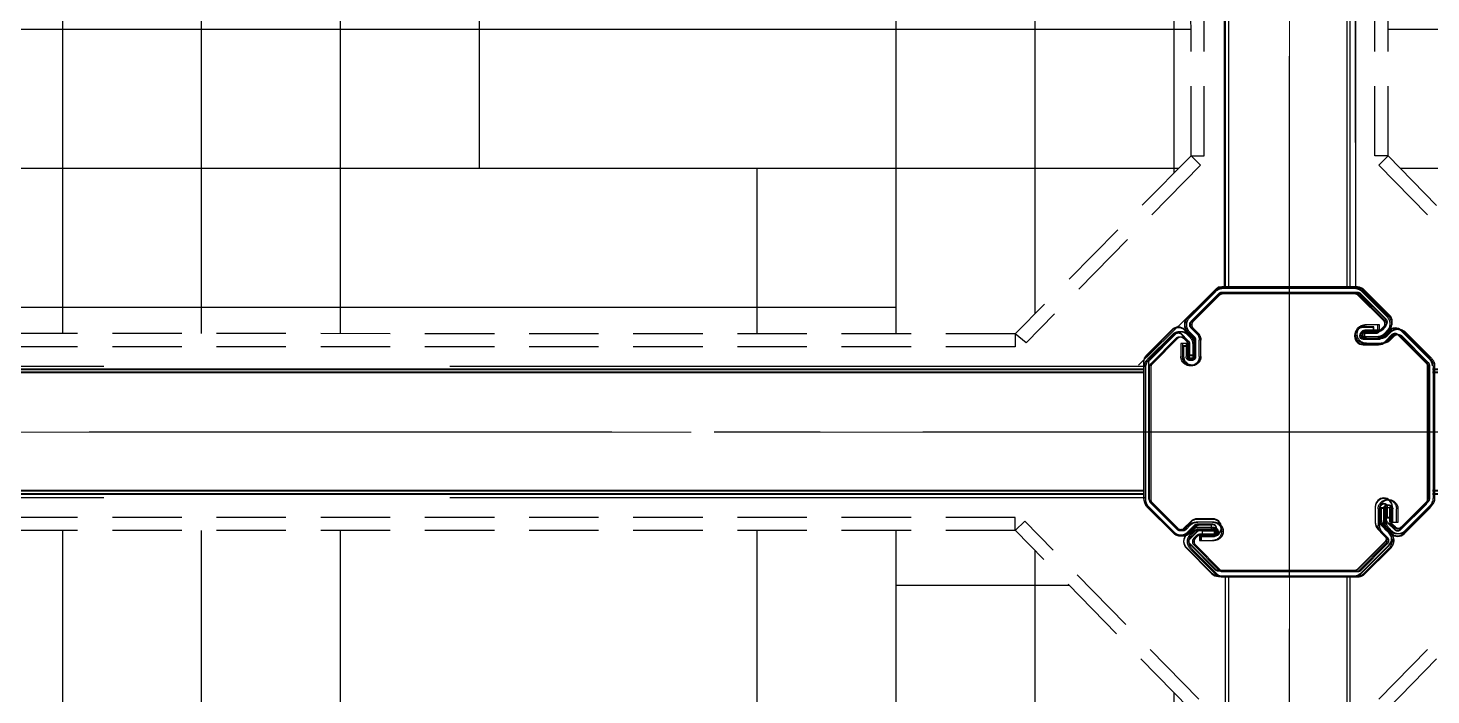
# Model space of a CAD drawing. Header units: millimetres. Extents: x 3220 to 226993, y 817 to 176024.
# Drawn here: x 27147 to 28429, y 88419 to 89028 of the extents above; entities that cross this region are included whole.
import ezdxf

# ---------------------------------------------------------------- set-up
doc = ezdxf.new("R2010")
doc.units = ezdxf.units.MM
for name, pattern in [('AXES', [50.8, 31.75, -6.35, 6.35, -6.35]), ('CENTER', [10.16, 6.35, -1.27, 1.27, -1.27]), ('GEN3', [6.25, 4.75, -1.5]), ('HIDDEN', [9.525, 6.35, -3.175])]:
    doc.linetypes.add(name, pattern=pattern)
doc.layers.add('3', color=6, linetype='GEN3')
doc.layers.add('cellule', color=7, linetype='Continuous')
doc.layers.add('Axe', color=1, linetype='AXES', lineweight=9)

# ---------------------------------------------------------------- blocks, each defined once
blk = doc.blocks.new("SYST7ME D'AXE")
at = {"layer": 'Axe', "ltscale": 15}
for p, q in [((3000, 18500), (3000, -6500)), ((-500, 15000), (15500, 15000))]:
    blk.add_line(p, q, dxfattribs=at)
blk = doc.blocks.new('palplanche')
at = {"color": 1, "linetype": 'CENTER', "ltscale": 75}
for p, q in [((-2500, 2632.6), (-2500, -632)), ((499.9, 2632.6), (500, -632)), ((642.3, 2500), (-2632, 2500)), ((640.8, -500), (-2632, -500))]:
    blk.add_line(p, q, dxfattribs=at)
at = {"color": 0, "linetype": 'HIDDEN', "ltscale": 100}
for p, q in [((-2581, 2594.3), (-2581, 2599.1)), ((-2567.6, 2588.3), (-2567.6, 2593.1)), ((418.9, 2594.3), (418.9, 2599.1)), ((432.3, 2588.3), (432.3, 2593.1)), ((-2405.7, 2582.2), (-2400.9, 2582.2)), ((594.3, 2582.2), (599.1, 2582.2)), ((-2411.7, 2568.8), (-2406.9, 2568.8)), ((588.3, 2568.8), (593.1, 2568.8)), ((368.5, 2560), (-2367.4, 2560)), ((368.5, 2440), (-2367.4, 2440)), ((-2587.1, 2432.4), (-2591.9, 2432.4)), ((412.8, 2432.4), (408, 2432.4)), ((-2593.1, 2419), (-2597.9, 2419)), ((-2431.2, 2412.9), (-2431.2, 2408.1)), ((406.8, 2419), (402, 2419)), ((568.7, 2412.9), (568.7, 2408.1)), ((-2417.8, 2406.9), (-2417.8, 2402.1)), ((582.1, 2406.9), (582.1, 2402.1)), ((-2559.4, 2368.6), (-2559.4, -367.4)), ((-2439.4, 2368.6), (-2439.4, -367.4)), ((440.5, 2368.6), (439.1, -367.4)), ((560.5, 2368.6), (559.1, -367.4)), ((-2581, -405.7), (-2581, -400.9)), ((-2567.6, -411.7), (-2567.6, -406.9)), ((417.5, -405.7), (417.5, -400.9)), ((430.9, -411.7), (430.9, -406.9)), ((-2405.7, -417.8), (-2400.9, -417.8)), ((592.9, -417.8), (597.7, -417.8)), ((-2411.7, -431.2), (-2406.9, -431.2)), ((586.9, -431.2), (591.7, -431.2)), ((367.1, -440), (-2367.4, -440)), ((367.1, -560), (-2367.4, -560)), ((-2587.1, -567.6), (-2591.9, -567.6)), ((411.4, -567.6), (406.6, -567.6)), ((-2593.1, -581), (-2597.9, -581)), ((-2431.2, -587.1), (-2431.2, -591.9)), ((405.4, -581), (400.6, -581)), ((567.3, -587.1), (567.3, -591.9)), ((-2417.8, -593.1), (-2417.8, -597.9)), ((580.7, -593.1), (580.7, -597.9))]:
    blk.add_line(p, q, dxfattribs=at)
at = {"color": 4, "linetype": 'ByBlock'}
for p, q in [((361.9, 2438.8), (434.9, 2367.4)), ((-2565, 2367.4), (-2502.4, 2367.4)), ((434.9, 2367.4), (497.5, 2367.4))]:
    blk.add_line(p, q, dxfattribs=at)
at = {"color": 0, "linetype": 'HIDDEN', "ltscale": 100}
for points in [[(-2405.7, 2582.2), (-2405.7, 2570.2, -1), (-2412.9, 2570.2), (-2412.9, 2585.2, -0.198912), (-2411.5, 2588.6), (-2407.6, 2592.4, 0.414214), (-2407.6, 2606), (-2431.4, 2629.8, 0.198912), (-2438.2, 2632.6), (-2559.4, 2632.6, 0.198912), (-2566.2, 2629.8), (-2589.1, 2606.9, 0.414214), (-2589.1, 2593.3), (-2587, 2591.2, 0.198912), (-2580.2, 2588.3), (-2567.6, 2588.3)], [(594.3, 2582.2), (594.3, 2570.2, -1), (587.1, 2570.2), (587.1, 2585.2, -0.198912), (588.5, 2588.6), (592.3, 2592.4, 0.414214), (592.3, 2606), (568.5, 2629.8, 0.198912), (561.7, 2632.6), (440.5, 2632.6, 0.198912), (433.7, 2629.8), (410.8, 2606.9, 0.414214), (410.8, 2593.3), (412.9, 2591.2, 0.198912), (419.7, 2588.3), (432.3, 2588.3)], [(-2400.9, 2582.2), (-2400.9, 2570.2, -1), (-2417.7, 2570.2), (-2417.7, 2585.2, -0.198912), (-2414.8, 2592), (-2411, 2595.8, 0.414214), (-2411, 2602.6), (-2434.8, 2626.4, 0.198912), (-2438.2, 2627.8), (-2559.4, 2627.8, 0.198912), (-2562.8, 2626.4), (-2585.7, 2603.5, 0.414214), (-2585.7, 2596.7), (-2583.6, 2594.6, 0.198912), (-2580.2, 2593.1), (-2567.6, 2593.1)], [(599.1, 2582.2), (599.1, 2570.2, -1), (582.3, 2570.2), (582.3, 2585.2, -0.198912), (585.1, 2592), (588.9, 2595.8, 0.414214), (588.9, 2602.6), (565.1, 2626.4, 0.198912), (561.7, 2627.8), (440.5, 2627.8, 0.198912), (437.1, 2626.4), (414.2, 2603.5, 0.414214), (414.2, 2596.7), (416.3, 2594.6, 0.198912), (419.7, 2593.1), (432.3, 2593.1)], [(-2581, 2594.3), (-2569, 2594.3, -1), (-2569, 2587.1), (-2584, 2587.1, -0.198912), (-2587.4, 2588.6), (-2591.2, 2592.4, 0.414214), (-2604.8, 2592.4), (-2628.6, 2568.6, 0.198912), (-2631.4, 2561.8), (-2631.4, 2440.6, 0.198912), (-2628.6, 2433.8), (-2605.7, 2410.9, 0.414214), (-2592.1, 2410.9), (-2590, 2413, 0.198912), (-2587.1, 2419.8), (-2587.1, 2432.4)], [(-2581, 2599.1), (-2569, 2599.1, -1), (-2569, 2582.3), (-2584, 2582.3, -0.198912), (-2590.8, 2585.2), (-2594.6, 2589, 0.414214), (-2601.4, 2589), (-2625.2, 2565.2, 0.198912), (-2626.6, 2561.8), (-2626.6, 2440.6, 0.198912), (-2625.2, 2437.2), (-2602.3, 2414.3, 0.414214), (-2595.5, 2414.3), (-2593.4, 2416.4, 0.198912), (-2591.9, 2419.8), (-2591.9, 2432.4)], [(-2417.8, 2406.9), (-2429.8, 2406.9, -1), (-2429.8, 2414.1), (-2414.8, 2414.1, -0.198912), (-2411.4, 2412.7), (-2407.6, 2408.8, 0.414214), (-2394, 2408.8), (-2370.2, 2432.6, 0.198912), (-2367.4, 2439.4), (-2367.4, 2560.6, 0.198912), (-2370.2, 2567.4), (-2393.1, 2590.3, 0.414214), (-2406.7, 2590.3), (-2408.8, 2588.2, 0.198912), (-2411.7, 2581.4), (-2411.7, 2568.8)], [(418.9, 2594.3), (430.9, 2594.3, -1), (430.9, 2587.1), (415.9, 2587.1, -0.198912), (412.5, 2588.6), (408.7, 2592.4, 0.414214), (395.1, 2592.4), (371.3, 2568.6, 0.198912), (368.5, 2561.8), (368.5, 2440.6, 0.198912), (371.3, 2433.8), (394.3, 2410.9, 0.414214), (407.8, 2410.9), (410, 2413, 0.198912), (412.8, 2419.8), (412.8, 2432.4)], [(418.9, 2599.1), (430.9, 2599.1, -1), (430.9, 2582.3), (415.9, 2582.3, -0.198912), (409.1, 2585.2), (405.3, 2589, 0.414214), (398.5, 2589), (374.7, 2565.2, 0.198912), (373.3, 2561.8), (373.3, 2440.6, 0.198912), (374.7, 2437.2), (397.7, 2414.3, 0.414214), (404.4, 2414.3), (406.6, 2416.4, 0.198912), (408, 2419.8), (408, 2432.4)], [(582.1, 2406.9), (570.1, 2406.9, -1), (570.1, 2414.1), (585.1, 2414.1, -0.198912), (588.5, 2412.7), (592.4, 2408.8, 0.414214), (605.9, 2408.8), (629.7, 2432.6, 0.198912), (632.5, 2439.4), (632.5, 2560.6, 0.198912), (629.7, 2567.4), (606.8, 2590.3, 0.414214), (593.2, 2590.3), (591.1, 2588.2, 0.198912), (588.3, 2581.4), (588.3, 2568.8)], [(-2417.8, 2402.1), (-2429.8, 2402.1, -1), (-2429.8, 2418.9), (-2414.8, 2418.9, -0.198912), (-2408, 2416), (-2404.2, 2412.2, 0.414214), (-2397.4, 2412.2), (-2373.6, 2436, 0.198912), (-2372.2, 2439.4), (-2372.2, 2560.6, 0.198912), (-2373.6, 2564), (-2396.5, 2586.9, 0.414214), (-2403.3, 2586.9), (-2405.5, 2584.8, 0.198912), (-2406.9, 2581.4), (-2406.9, 2568.8)], [(582.1, 2402.1), (570.1, 2402.1, -1), (570.1, 2418.9), (585.1, 2418.9, -0.198912), (591.9, 2416), (595.8, 2412.2, 0.414214), (602.5, 2412.2), (626.3, 2436, 0.198912), (627.7, 2439.4), (627.7, 2560.6, 0.198912), (626.3, 2564), (603.4, 2586.9, 0.414214), (596.6, 2586.9), (594.5, 2584.8, 0.198912), (593.1, 2581.4), (593.1, 2568.8)], [(-2597.9, 2419), (-2597.9, 2431, -1), (-2581.1, 2431), (-2581.1, 2416, -0.198912), (-2584, 2409.2), (-2587.8, 2405.4, 0.414214), (-2587.8, 2398.6), (-2564, 2374.8, 0.198912), (-2560.6, 2373.4), (-2439.4, 2373.4, 0.198912), (-2436, 2374.8), (-2413.1, 2397.7, 0.414214), (-2413.1, 2404.5), (-2415.2, 2406.7, 0.198912), (-2418.6, 2408.1), (-2431.2, 2408.1)], [(402, 2419), (402, 2431, -1), (418.8, 2431), (418.8, 2416, -0.198912), (416, 2409.2), (412.1, 2405.4, 0.414214), (412.1, 2398.6), (435.9, 2374.8, 0.198912), (439.3, 2373.4), (560.5, 2373.4, 0.198912), (563.9, 2374.8), (586.9, 2397.7, 0.414214), (586.9, 2404.5), (584.7, 2406.7, 0.198912), (581.3, 2408.1), (568.7, 2408.1)], [(-2593.1, 2419), (-2593.1, 2431, -1), (-2585.9, 2431), (-2585.9, 2416, -0.198912), (-2587.4, 2412.6), (-2591.2, 2408.8, 0.414214), (-2591.2, 2395.2), (-2567.4, 2371.4, 0.198912), (-2560.6, 2368.6), (-2439.4, 2368.6, 0.198912), (-2432.6, 2371.4), (-2409.7, 2394.3, 0.414214), (-2409.7, 2407.9), (-2411.8, 2410, 0.198912), (-2418.6, 2412.9), (-2431.2, 2412.9)], [(406.8, 2419), (406.8, 2431, -1), (414, 2431), (414, 2416, -0.198912), (412.6, 2412.6), (408.7, 2408.8, 0.414214), (408.7, 2395.2), (432.5, 2371.4, 0.198912), (439.3, 2368.6), (560.5, 2368.6, 0.198912), (567.3, 2371.4), (590.3, 2394.3, 0.414214), (590.3, 2407.9), (588.1, 2410, 0.198912), (581.3, 2412.9), (568.7, 2412.9)], [(-2405.7, -417.8), (-2405.7, -429.8, -1), (-2412.9, -429.8), (-2412.9, -414.8, -0.198912), (-2411.5, -411.4), (-2407.6, -407.6, 0.414214), (-2407.6, -394), (-2431.4, -370.2, 0.198912), (-2438.2, -367.4), (-2559.4, -367.4, 0.198912), (-2566.2, -370.2), (-2589.1, -393.1, 0.414214), (-2589.1, -406.7), (-2587, -408.8, 0.198912), (-2580.2, -411.7), (-2567.6, -411.7)], [(592.9, -417.8), (592.9, -429.8, -1), (585.7, -429.8), (585.7, -414.8, -0.198912), (587.1, -411.4), (590.9, -407.6, 0.414214), (590.9, -394), (567.1, -370.2, 0.198912), (560.3, -367.4), (439.1, -367.4, 0.198912), (432.3, -370.2), (409.4, -393.1, 0.414214), (409.4, -406.7), (411.5, -408.8, 0.198912), (418.3, -411.7), (430.9, -411.7)], [(-2400.9, -417.8), (-2400.9, -429.8, -1), (-2417.7, -429.8), (-2417.7, -414.8, -0.198912), (-2414.8, -408), (-2411, -404.2, 0.414214), (-2411, -397.4), (-2434.8, -373.6, 0.198912), (-2438.2, -372.2), (-2559.4, -372.2, 0.198912), (-2562.8, -373.6), (-2585.7, -396.5, 0.414214), (-2585.7, -403.3), (-2583.6, -405.4, 0.198912), (-2580.2, -406.9), (-2567.6, -406.9)], [(597.7, -417.8), (597.7, -429.8, -1), (580.9, -429.8), (580.9, -414.8, -0.198912), (583.7, -408), (587.5, -404.2, 0.414214), (587.5, -397.4), (563.7, -373.6, 0.198912), (560.3, -372.2), (439.1, -372.2, 0.198912), (435.7, -373.6), (412.8, -396.5, 0.414214), (412.8, -403.3), (414.9, -405.4, 0.198912), (418.3, -406.9), (430.9, -406.9)], [(-2581, -405.7), (-2569, -405.7, -1), (-2569, -412.9), (-2584, -412.9, -0.198912), (-2587.4, -411.4), (-2591.2, -407.6, 0.414214), (-2604.8, -407.6), (-2628.6, -431.4, 0.198912), (-2631.4, -438.2), (-2631.4, -559.4, 0.198912), (-2628.6, -566.2), (-2605.7, -589.1, 0.414214), (-2592.1, -589.1), (-2590, -587, 0.198912), (-2587.1, -580.2), (-2587.1, -567.6)], [(-2581, -400.9), (-2569, -400.9, -1), (-2569, -417.7), (-2584, -417.7, -0.198912), (-2590.8, -414.8), (-2594.6, -411, 0.414214), (-2601.4, -411), (-2625.2, -434.8, 0.198912), (-2626.6, -438.2), (-2626.6, -559.4, 0.198912), (-2625.2, -562.8), (-2602.3, -585.7, 0.414214), (-2595.5, -585.7), (-2593.4, -583.6, 0.198912), (-2591.9, -580.2), (-2591.9, -567.6)], [(-2417.8, -593.1), (-2429.8, -593.1, -1), (-2429.8, -585.9), (-2414.8, -585.9, -0.198912), (-2411.4, -587.3), (-2407.6, -591.2, 0.414214), (-2394, -591.2), (-2370.2, -567.4, 0.198912), (-2367.4, -560.6), (-2367.4, -439.4, 0.198912), (-2370.2, -432.6), (-2393.1, -409.7, 0.414214), (-2406.7, -409.7), (-2408.8, -411.8, 0.198912), (-2411.7, -418.6), (-2411.7, -431.2)], [(417.5, -405.7), (429.5, -405.7, -1), (429.5, -412.9), (414.5, -412.9, -0.198912), (411.1, -411.4), (407.3, -407.6, 0.414214), (393.7, -407.6), (369.9, -431.4, 0.198912), (367.1, -438.2), (367.1, -559.4, 0.198912), (369.9, -566.2), (392.8, -589.1, 0.414214), (406.4, -589.1), (408.6, -587, 0.198912), (411.4, -580.2), (411.4, -567.6)], [(417.5, -400.9), (429.5, -400.9, -1), (429.5, -417.7), (414.5, -417.7, -0.198912), (407.7, -414.8), (403.9, -411, 0.414214), (397.1, -411), (373.3, -434.8, 0.198912), (371.9, -438.2), (371.9, -559.4, 0.198912), (373.3, -562.8), (396.2, -585.7, 0.414214), (403, -585.7), (405.2, -583.6, 0.198912), (406.6, -580.2), (406.6, -567.6)], [(580.7, -593.1), (568.7, -593.1, -1), (568.7, -585.9), (583.7, -585.9, -0.198912), (587.1, -587.3), (591, -591.2, 0.414214), (604.5, -591.2), (628.3, -567.4, 0.198912), (631.1, -560.6), (631.1, -439.4, 0.198912), (628.3, -432.6), (605.4, -409.7, 0.414214), (591.8, -409.7), (589.7, -411.8, 0.198912), (586.9, -418.6), (586.9, -431.2)], [(-2417.8, -597.9), (-2429.8, -597.9, -1), (-2429.8, -581.1), (-2414.8, -581.1, -0.198912), (-2408, -584), (-2404.2, -587.8, 0.414214), (-2397.4, -587.8), (-2373.6, -564, 0.198912), (-2372.2, -560.6), (-2372.2, -439.4, 0.198912), (-2373.6, -436), (-2396.5, -413.1, 0.414214), (-2403.3, -413.1), (-2405.5, -415.2, 0.198912), (-2406.9, -418.6), (-2406.9, -431.2)], [(580.7, -597.9), (568.7, -597.9, -1), (568.7, -581.1), (583.7, -581.1, -0.198912), (590.5, -584), (594.3, -587.8, 0.414214), (601.1, -587.8), (624.9, -564, 0.198912), (626.3, -560.6), (626.3, -439.4, 0.198912), (624.9, -436), (602, -413.1, 0.414214), (595.2, -413.1), (593.1, -415.2, 0.198912), (591.7, -418.6), (591.7, -431.2)], [(-2597.9, -581), (-2597.9, -569, -1), (-2581.1, -569), (-2581.1, -584, -0.198912), (-2584, -590.8), (-2587.8, -594.6, 0.414214), (-2587.8, -601.4), (-2564, -625.2, 0.198912), (-2560.6, -626.6), (-2439.4, -626.6, 0.198912), (-2436, -625.2), (-2413.1, -602.3, 0.414214), (-2413.1, -595.5), (-2415.2, -593.3, 0.198912), (-2418.6, -591.9), (-2431.2, -591.9)], [(400.6, -581), (400.6, -569, -1), (417.4, -569), (417.4, -584, -0.198912), (414.6, -590.8), (410.7, -594.6, 0.414214), (410.7, -601.4), (434.5, -625.2, 0.198912), (437.9, -626.6), (559.1, -626.6, 0.198912), (562.5, -625.2), (585.4, -602.3, 0.414214), (585.4, -595.5), (583.3, -593.3, 0.198912), (579.9, -591.9), (567.3, -591.9)], [(-2593.1, -581), (-2593.1, -569, -1), (-2585.9, -569), (-2585.9, -584, -0.198912), (-2587.4, -587.4), (-2591.2, -591.2, 0.414214), (-2591.2, -604.8), (-2567.4, -628.6, 0.198912), (-2560.6, -631.4), (-2439.4, -631.4, 0.198912), (-2432.6, -628.6), (-2409.7, -605.7, 0.414214), (-2409.7, -592.1), (-2411.8, -590, 0.198912), (-2418.6, -587.1), (-2431.2, -587.1)], [(405.4, -581), (405.4, -569, -1), (412.6, -569), (412.6, -584, -0.198912), (411.2, -587.4), (407.3, -591.2, 0.414214), (407.3, -604.8), (431.1, -628.6, 0.198912), (437.9, -631.4), (559.1, -631.4, 0.198912), (565.9, -628.6), (588.8, -605.7, 0.414214), (588.8, -592.1), (586.7, -590, 0.198912), (579.9, -587.1), (567.3, -587.1)]]:
    blk.add_lwpolyline(points, format="xyb", dxfattribs=at)
at = {"layer": '3', "linetype": 'HIDDEN', "ltscale": 10}
for p, q in [((-2418.5, 2256), (-2259.3, 2418.5)), ((249.2, 2422), (-2250.8, 2422)), ((249.2, 2410.1), (249.2, 2422)), ((259.1, 2418.5), (249.2, 2410.1)), ((418.4, 2256), (259.1, 2418.5)), ((-2410, 2247.5), (-2250.8, 2410)), ((249.2, 2410.1), (-2250.8, 2410)), ((409.9, 2247.5), (249.3, 2410)), ((-2422, 2247.5), (-2422, -247.5)), ((-2410, 2247.5), (-2422, 2247.5)), ((-2418.5, 2256), (-2410, 2247.5)), ((-2410, 2247.5), (-2410, -247.5)), ((409.9, 2247.5), (408.5, -247.5)), ((418.4, 2256), (409.9, 2247.5)), ((409.9, 2247.5), (421.9, 2247.5)), ((421.9, 2247.5), (420.5, -247.5)), ((-2418.5, -256), (-2259.3, -418.5)), ((-2410, -247.5), (-2250.8, -410)), ((408.5, -247.5), (249.3, -410)), ((417, -256), (257.8, -418.5)), ((249.2, -410.1), (-2250.8, -410)), ((257.8, -418.5), (249.2, -410.1)), ((249.2, -410.1), (249.2, -422)), ((249.2, -422), (-2250.8, -422))]:
    blk.add_line(p, q, dxfattribs=at)
at = {"layer": 'cellule', "color": 3}
for p, q in [((366.5, 2556.4), (-2369.5, 2556.4)), ((366.5, 2553.4), (-2369.5, 2553.4)), ((366.5, 2445.4), (-2369.5, 2445.4)), ((366.5, 2442.4), (-2369.5, 2442.4)), ((-2558.5, 2367.4), (-2558.5, -368)), ((-2555.5, 2367.4), (-2555.5, -368)), ((-2447.5, 2367.4), (-2447.5, -368)), ((-2444.5, 2367.4), (-2444.5, -368)), ((441.5, 2367.4), (441.5, -368)), ((444.5, 2367.4), (444.5, -368)), ((552.5, 2367.4), (552.5, -368)), ((555.5, 2367.4), (555.5, -368)), ((366.5, -443), (-2369.5, -443)), ((366.5, -446), (-2369.5, -446)), ((366.5, -554), (-2369.5, -554)), ((366.5, -557), (-2369.5, -557))]:
    blk.add_line(p, q, dxfattribs=at)
for points in [[(-2409.3, 2603.3, -0.414214), (-2409.3, 2591.4), (-2415.9, 2584.8, 0.198912), (-2416.9, 2582.3), (-2416.9, 2568.1, 1), (-2410.8, 2568.1), (-2410.8, 2577.7), (-2406, 2577.7), (-2406, 2568.1, -1), (-2421.7, 2568.1), (-2421.7, 2582.3, -0.198912), (-2419.3, 2588.2), (-2412.7, 2594.8, 0.414214), (-2412.7, 2599.9), (-2438.3, 2625.5, 0.198912), (-2440.9, 2626.6), (-2503, 2626.6), (-2565.1, 2626.6, 0.198912), (-2567.7, 2625.5), (-2591, 2602.2, 0.414214), (-2591, 2597.1), (-2584.4, 2590.5, 0.198912), (-2581.9, 2589.4), (-2571.4, 2589.4), (-2571.4, 2584.6), (-2581.9, 2584.6, -0.198912), (-2587.8, 2587.1), (-2594.4, 2593.7, -0.414214), (-2594.4, 2605.6), (-2571.1, 2628.9, -0.198912), (-2565.1, 2631.4), (-2503, 2631.4), (-2440.9, 2631.4, -0.198912), (-2435, 2628.9)], [(590.7, 2603.3, -0.414214), (590.7, 2591.4), (584.2, 2584.8, 0.198912), (583.1, 2582.3), (583.1, 2568.1, 1), (589.2, 2568.1), (589.2, 2577.7), (594, 2577.7), (594, 2568.1, -1), (578.3, 2568.1), (578.3, 2582.3, -0.198912), (580.8, 2588.2), (587.3, 2594.8, 0.414214), (587.3, 2599.9), (561.7, 2625.5, 0.198912), (559.1, 2626.6), (497, 2626.6), (434.9, 2626.6, 0.198912), (432.4, 2625.5), (409, 2602.2, 0.414214), (409, 2597.1), (415.6, 2590.5, 0.198912), (418.1, 2589.4), (428.6, 2589.4), (428.6, 2584.6), (418.1, 2584.6, -0.198912), (412.2, 2587.1), (405.6, 2593.7, -0.414214), (405.6, 2605.6), (429, 2628.9, -0.198912), (434.9, 2631.4), (497, 2631.4), (559.1, 2631.4, -0.198912), (565.1, 2628.9)], [(-2605.4, 2591.6, -0.414214), (-2593.5, 2591.6), (-2586.9, 2585, 0.198912), (-2584.4, 2584), (-2570.3, 2584, 1), (-2570.3, 2590.1), (-2579.9, 2590.1), (-2579.9, 2594.9), (-2570.3, 2594.9, -1), (-2570.3, 2579.2), (-2584.4, 2579.2, -0.198912), (-2590.3, 2581.7), (-2596.9, 2588.2, 0.414214), (-2602, 2588.2), (-2627.7, 2562.6, 0.198912), (-2628.7, 2560), (-2628.7, 2497.9), (-2628.7, 2435.8, 0.198912), (-2627.7, 2433.3), (-2604.3, 2409.9, 0.414214), (-2599.2, 2409.9), (-2592.6, 2416.5, 0.198912), (-2591.6, 2419), (-2591.6, 2429.5), (-2586.8, 2429.5), (-2586.8, 2419, -0.198912), (-2589.2, 2413.1), (-2595.8, 2406.5, -0.414214), (-2607.7, 2406.5), (-2631.1, 2429.9, -0.198912), (-2633.5, 2435.8), (-2633.5, 2497.9), (-2633.5, 2560, -0.198912), (-2631.1, 2566)], [(394.6, 2591.6, -0.414214), (406.5, 2591.6), (413.1, 2585, 0.198912), (415.7, 2584), (429.8, 2584, 1), (429.8, 2590.1), (420.2, 2590.1), (420.2, 2594.9), (429.8, 2594.9, -1), (429.8, 2579.2), (415.7, 2579.2, -0.198912), (409.7, 2581.7), (403.1, 2588.2, 0.414214), (398, 2588.2), (372.4, 2562.6, 0.198912), (371.3, 2560), (371.3, 2497.9), (371.3, 2435.8, 0.198912), (372.4, 2433.3), (395.7, 2409.9, 0.414214), (400.8, 2409.9), (407.4, 2416.5, 0.198912), (408.5, 2419), (408.5, 2429.5), (413.3, 2429.5), (413.3, 2419, -0.198912), (410.8, 2413.1), (404.2, 2406.5, -0.414214), (392.3, 2406.5), (369, 2429.9, -0.198912), (366.5, 2435.8), (366.5, 2497.9), (366.5, 2560, -0.198912), (369, 2566)], [(-2593.7, 2395.5, -0.414214), (-2593.7, 2407.4), (-2587.2, 2414, 0.198912), (-2586.1, 2416.5), (-2586.1, 2430.7, 1), (-2592.2, 2430.7), (-2592.2, 2421.1), (-2597, 2421.1), (-2597, 2430.7, -1), (-2581.3, 2430.7), (-2581.3, 2416.5, -0.198912), (-2583.8, 2410.6), (-2590.3, 2404, 0.414214), (-2590.3, 2398.9), (-2564.7, 2373.3, 0.198912), (-2562.1, 2372.2), (-2500, 2372.2), (-2437.9, 2372.2, 0.198912), (-2435.4, 2373.3), (-2412, 2396.6, 0.414214), (-2412, 2401.7), (-2418.6, 2408.3, 0.198912), (-2421.1, 2409.4), (-2431.6, 2409.4), (-2431.6, 2414.2), (-2421.1, 2414.2, -0.198912), (-2415.2, 2411.7), (-2408.6, 2405.1, -0.414214), (-2408.6, 2393.2), (-2432, 2369.9, -0.198912), (-2437.9, 2367.4), (-2500, 2367.4), (-2562.1, 2367.4, -0.198912), (-2568.1, 2369.9)], [(406.3, 2395.5, -0.414214), (406.3, 2407.4), (412.9, 2414, 0.198912), (413.9, 2416.5), (413.9, 2430.7, 1), (407.8, 2430.7), (407.8, 2421.1), (403, 2421.1), (403, 2430.7, -1), (418.7, 2430.7), (418.7, 2416.5, -0.198912), (416.3, 2410.6), (409.7, 2404, 0.414214), (409.7, 2398.9), (435.3, 2373.3, 0.198912), (437.9, 2372.2), (500, 2372.2), (562.1, 2372.2, 0.198912), (564.7, 2373.3), (588, 2396.6, 0.414214), (588, 2401.7), (581.4, 2408.3, 0.198912), (578.9, 2409.4), (568.4, 2409.4), (568.4, 2414.2), (578.9, 2414.2, -0.198912), (584.8, 2411.7), (591.4, 2405.1, -0.414214), (591.4, 2393.2), (568.1, 2369.9, -0.198912), (562.1, 2367.4), (500, 2367.4), (437.9, 2367.4, -0.198912), (432, 2369.9)], [(-2409.3, -396.1, -0.414214), (-2409.3, -408), (-2415.9, -414.6, 0.198912), (-2416.9, -417.1), (-2416.9, -431.3, 1), (-2410.8, -431.3), (-2410.8, -421.7), (-2406, -421.7), (-2406, -431.3, -1), (-2421.7, -431.3), (-2421.7, -417.1, -0.198912), (-2419.3, -411.2), (-2412.7, -404.6, 0.414214), (-2412.7, -399.5), (-2438.3, -373.9, 0.198912), (-2440.9, -372.8), (-2503, -372.8), (-2565.1, -372.8, 0.198912), (-2567.7, -373.9), (-2591, -397.2, 0.414214), (-2591, -402.3), (-2584.4, -408.9, 0.198912), (-2581.9, -410), (-2571.4, -410), (-2571.4, -414.8), (-2581.9, -414.8, -0.198912), (-2587.8, -412.3), (-2594.4, -405.7, -0.414214), (-2594.4, -393.8), (-2571.1, -370.5, -0.198912), (-2565.1, -368), (-2503, -368), (-2440.9, -368, -0.198912), (-2435, -370.5)], [(590.7, -396.1, -0.414214), (590.7, -408), (584.2, -414.6, 0.198912), (583.1, -417.1), (583.1, -431.3, 1), (589.2, -431.3), (589.2, -421.7), (594, -421.7), (594, -431.3, -1), (578.3, -431.3), (578.3, -417.1, -0.198912), (580.8, -411.2), (587.3, -404.6, 0.414214), (587.3, -399.5), (561.7, -373.9, 0.198912), (559.1, -372.8), (497, -372.8), (434.9, -372.8, 0.198912), (432.4, -373.9), (409, -397.2, 0.414214), (409, -402.3), (415.6, -408.9, 0.198912), (418.1, -410), (428.6, -410), (428.6, -414.8), (418.1, -414.8, -0.198912), (412.2, -412.3), (405.6, -405.7, -0.414214), (405.6, -393.8), (429, -370.5, -0.198912), (434.9, -368), (497, -368), (559.1, -368, -0.198912), (565.1, -370.5)], [(-2605.4, -407.8, -0.414214), (-2593.5, -407.8), (-2586.9, -414.4, 0.198912), (-2584.4, -415.4), (-2570.3, -415.4, 1), (-2570.3, -409.3), (-2579.9, -409.3), (-2579.9, -404.5), (-2570.3, -404.5, -1), (-2570.3, -420.2), (-2584.4, -420.2, -0.198912), (-2590.3, -417.7), (-2596.9, -411.2, 0.414214), (-2602, -411.2), (-2627.7, -436.8, 0.198912), (-2628.7, -439.4), (-2628.7, -501.5), (-2628.7, -563.6, 0.198912), (-2627.7, -566.1), (-2604.3, -589.5, 0.414214), (-2599.2, -589.5), (-2592.6, -582.9, 0.198912), (-2591.6, -580.4), (-2591.6, -569.9), (-2586.8, -569.9), (-2586.8, -580.4, -0.198912), (-2589.2, -586.3), (-2595.8, -592.9, -0.414214), (-2607.7, -592.9), (-2631.1, -569.5, -0.198912), (-2633.5, -563.6), (-2633.5, -501.5), (-2633.5, -439.4, -0.198912), (-2631.1, -433.4)], [(394.6, -407.8, -0.414214), (406.5, -407.8), (413.1, -414.4, 0.198912), (415.7, -415.4), (429.8, -415.4, 1), (429.8, -409.3), (420.2, -409.3), (420.2, -404.5), (429.8, -404.5, -1), (429.8, -420.2), (415.7, -420.2, -0.198912), (409.7, -417.7), (403.1, -411.2, 0.414214), (398, -411.2), (372.4, -436.8, 0.198912), (371.3, -439.4), (371.3, -501.5), (371.3, -563.6, 0.198912), (372.4, -566.1), (395.7, -589.5, 0.414214), (400.8, -589.5), (407.4, -582.9, 0.198912), (408.5, -580.4), (408.5, -569.9), (413.3, -569.9), (413.3, -580.4, -0.198912), (410.8, -586.3), (404.2, -592.9, -0.414214), (392.3, -592.9), (369, -569.5, -0.198912), (366.5, -563.6), (366.5, -501.5), (366.5, -439.4, -0.198912), (369, -433.4)], [(-2593.7, -603.9, -0.414214), (-2593.7, -592), (-2587.2, -585.4, 0.198912), (-2586.1, -582.9), (-2586.1, -568.7, 1), (-2592.2, -568.7), (-2592.2, -578.3), (-2597, -578.3), (-2597, -568.7, -1), (-2581.3, -568.7), (-2581.3, -582.9, -0.198912), (-2583.8, -588.8), (-2590.3, -595.4, 0.414214), (-2590.3, -600.5), (-2564.7, -626.1, 0.198912), (-2562.1, -627.2), (-2500, -627.2), (-2437.9, -627.2, 0.198912), (-2435.4, -626.1), (-2412, -602.8, 0.414214), (-2412, -597.7), (-2418.6, -591.1, 0.198912), (-2421.1, -590), (-2431.6, -590), (-2431.6, -585.2), (-2421.1, -585.2, -0.198912), (-2415.2, -587.7), (-2408.6, -594.3, -0.414214), (-2408.6, -606.2), (-2432, -629.5, -0.198912), (-2437.9, -632), (-2500, -632), (-2562.1, -632, -0.198912), (-2568.1, -629.5)], [(406.3, -603.9, -0.414214), (406.3, -592), (412.9, -585.4, 0.198912), (413.9, -582.9), (413.9, -568.7, 1), (407.8, -568.7), (407.8, -578.3), (403, -578.3), (403, -568.7, -1), (418.7, -568.7), (418.7, -582.9, -0.198912), (416.3, -588.8), (409.7, -595.4, 0.414214), (409.7, -600.5), (435.3, -626.1, 0.198912), (437.9, -627.2), (500, -627.2), (562.1, -627.2, 0.198912), (564.7, -626.1), (588, -602.8, 0.414214), (588, -597.7), (581.4, -591.1, 0.198912), (578.9, -590), (568.4, -590), (568.4, -585.2), (578.9, -585.2, -0.198912), (584.8, -587.7), (591.4, -594.3, -0.414214), (591.4, -606.2), (568.1, -629.5, -0.198912), (562.1, -632), (500, -632), (437.9, -632, -0.198912), (432, -629.5)]]:
    blk.add_lwpolyline(points, format="xyb", close=True, dxfattribs=at)
for points in [[(-2369.5, 2438.8, -0.198912), (-2372, 2432.8), (-2397.6, 2407.2, -0.414214), (-2409.5, 2407.2), (-2416.1, 2413.8, 0.198912), (-2418.7, 2414.8), (-2432.8, 2414.8, 1), (-2432.8, 2408.7), (-2423.2, 2408.7), (-2423.2, 2403.9), (-2432.8, 2403.9, -1), (-2432.8, 2419.6), (-2418.7, 2419.6, -0.198912), (-2412.7, 2417.1), (-2406.1, 2410.6, 0.414214), (-2401, 2410.6), (-2375.4, 2436.2, 0.198912), (-2374.3, 2438.8), (-2374.3, 2500.9), (-2374.3, 2563, 0.198912), (-2375.4, 2565.5), (-2398.7, 2588.9, 0.414214), (-2403.8, 2588.9), (-2410.4, 2582.3, 0.198912), (-2411.5, 2579.8), (-2411.5, 2569.3), (-2416.3, 2569.3), (-2416.3, 2579.8, -0.198912), (-2413.8, 2585.7), (-2407.2, 2592.3, -0.414214), (-2395.3, 2592.3), (-2372, 2568.9, -0.198912), (-2369.5, 2563)], [(630.5, 2438.8, -0.198912), (628.1, 2432.8), (602.4, 2407.2, -0.414214), (590.5, 2407.2), (583.9, 2413.8, 0.198912), (581.4, 2414.8), (567.3, 2414.8, 1), (567.3, 2408.7), (576.9, 2408.7), (576.9, 2403.9), (567.3, 2403.9, -1), (567.3, 2419.6), (581.4, 2419.6, -0.198912), (587.3, 2417.1), (593.9, 2410.6, 0.414214), (599, 2410.6), (624.7, 2436.2, 0.198912), (625.7, 2438.8), (625.7, 2500.9), (625.7, 2563, 0.198912), (624.7, 2565.5), (601.3, 2588.9, 0.414214), (596.2, 2588.9), (589.6, 2582.3, 0.198912), (588.6, 2579.8), (588.6, 2569.3), (583.8, 2569.3), (583.8, 2579.8, -0.198912), (586.2, 2585.7), (592.8, 2592.3, -0.414214), (604.7, 2592.3), (628.1, 2568.9, -0.198912), (630.5, 2563)], [(-2369.5, -560.6, -0.198912), (-2372, -566.6), (-2397.6, -592.2, -0.414214), (-2409.5, -592.2), (-2416.1, -585.6, 0.198912), (-2418.7, -584.6), (-2432.8, -584.6, 1), (-2432.8, -590.7), (-2423.2, -590.7), (-2423.2, -595.5), (-2432.8, -595.5, -1), (-2432.8, -579.8), (-2418.7, -579.8, -0.198912), (-2412.7, -582.3), (-2406.1, -588.8, 0.414214), (-2401, -588.8), (-2375.4, -563.2, 0.198912), (-2374.3, -560.6), (-2374.3, -498.5), (-2374.3, -436.4, 0.198912), (-2375.4, -433.9), (-2398.7, -410.5, 0.414214), (-2403.8, -410.5), (-2410.4, -417.1, 0.198912), (-2411.5, -419.6), (-2411.5, -430.1), (-2416.3, -430.1), (-2416.3, -419.6, -0.198912), (-2413.8, -413.7), (-2407.2, -407.1, -0.414214), (-2395.3, -407.1), (-2372, -430.5, -0.198912), (-2369.5, -436.4)], [(630.5, -560.6, -0.198912), (628.1, -566.6), (602.4, -592.2, -0.414214), (590.5, -592.2), (583.9, -585.6, 0.198912), (581.4, -584.6), (567.3, -584.6, 1), (567.3, -590.7), (576.9, -590.7), (576.9, -595.5), (567.3, -595.5, -1), (567.3, -579.8), (581.4, -579.8, -0.198912), (587.3, -582.3), (593.9, -588.8, 0.414214), (599, -588.8), (624.7, -563.2, 0.198912), (625.7, -560.6), (625.7, -498.5), (625.7, -436.4, 0.198912), (624.7, -433.9), (601.3, -410.5, 0.414214), (596.2, -410.5), (589.6, -417.1, 0.198912), (588.6, -419.6), (588.6, -430.1), (583.8, -430.1), (583.8, -419.6, -0.198912), (586.2, -413.7), (592.8, -407.1, -0.414214), (604.7, -407.1), (628.1, -430.5, -0.198912), (630.5, -436.4)]]:
    blk.add_lwpolyline(points, format="xyb", dxfattribs=at)
for p in [(-2374.3, 2563), (-2374.3, -436.4), (625.7, -436.4)]:
    blk.add_point(p, dxfattribs=at)
at = {"layer": 'cellule'}
blk.add_point((625.7, 2563), dxfattribs=at)
blk = doc.blocks.new('level +22 m')
h = blk.add_hatch()
h.set_pattern_fill('HOUND', color=252, scale=80)
h.paths.add_polyline_path([(14750, -250), (12092.5, -250), (12090, -252.5), (12090, -2747.5), (12249.3, -2910), (14749.3, -2910.1), (14750, -2909.3)])
h.paths.add_polyline_path([(14750, -3090.7), (14749.3, -3089.9), (12249.3, -3090), (12090, -3252.5), (12090, -5747.5), (12190.5, -5850), (12195, -5850), (12195, -5854.6), (12249.3, -5910), (14749.3, -5910.1), (14750, -5909.3)])
h.paths.add_polyline_path([(11908.6, -3252.5), (11749.3, -3089.9), (9249.3, -3090), (9090, -3252.5), (9090, -5747.5), (9190.5, -5850), (9195, -5850), (9195, -5854.6), (9249.3, -5910), (11749.3, -5910.1), (11805, -5853.7), (11805, -5850), (11808.6, -5850), (11910, -5747.5)])
h.paths.add_polyline_path([(11908.6, -252.5), (11906.1, -250), (9092.5, -250), (9090, -252.5), (9090, -2747.5), (9249.3, -2910), (11749.3, -2910.1), (11910, -2747.5)])
h.paths.add_polyline_path([(8908.6, -252.5), (8906.1, -250), (6092.5, -250), (6090, -252.5), (6090, -2747.5), (6249.3, -2910), (8749.3, -2910.1), (8910, -2747.5)])
h.paths.add_polyline_path([(8908.6, -3252.5), (8749.3, -3089.9), (6249.3, -3090), (6090, -3252.5), (6090, -5747.5), (6190.5, -5850), (6195, -5850), (6195, -5854.6), (6249.3, -5910), (8749.3, -5910.1), (8805, -5853.7), (8805, -5850), (8808.6, -5850), (8910, -5747.5)])
h.paths.add_polyline_path([(5908.6, -3252.5), (5749.3, -3089.9), (3249.3, -3090), (3090, -3252.5), (3090, -5747.5), (3249.3, -5910), (5749.3, -5910.1), (5805, -5853.7), (5805, -5850), (5808.6, -5850), (5910, -5747.5)])
h.paths.add_polyline_path([(5908.6, -252.5), (5906.1, -250), (3092.5, -250), (3090, -252.5), (3090, -2747.5), (3249.3, -2910), (5749.3, -2910.1), (5910, -2747.5)])
h.paths.add_polyline_path([(2908.6, -252.5), (2906.1, -250), (250, -250), (250, -2910), (2749.3, -2910.1), (2910, -2747.5)])
h.paths.add_polyline_path([(2908.6, -3252.5), (2749.3, -3089.9), (250, -3090), (250, -5910), (2749.3, -5910.1), (2910, -5747.5)])
blk.add_blockref("SYST7ME D'AXE", (0, -18000))
at = {"xscale": -1, "rotation": 180}
for p in [(2500, -500), (5500, -500), (2500, -3500), (5500, -3500)]:
    blk.add_blockref('palplanche', p, dxfattribs=at)

msp = doc.modelspace()

# ---------------------------------------------------------------- block references
at = {"color": 2}
msp.add_blockref('level +22 m', (25300, 91659.2), dxfattribs=at)

doc.saveas('drawing.dxf')
